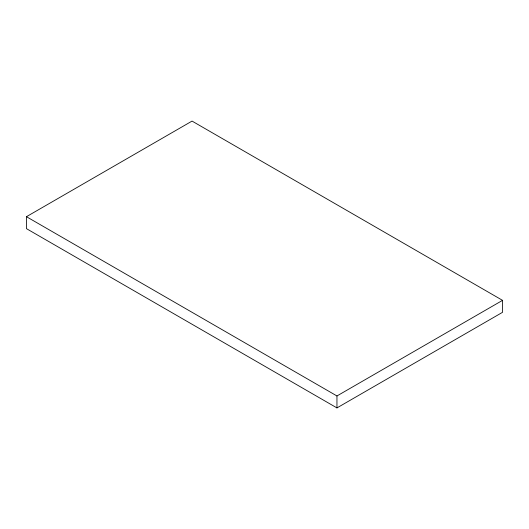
<?xml version="1.0" encoding="UTF-8"?>
<svg xmlns="http://www.w3.org/2000/svg" width="529" height="529" viewBox="0 0 529 529"><rect width="100%" height="100%" fill="white"/><g stroke="black" fill="none" stroke-linecap="round" stroke-linejoin="round"><path stroke-width="0.79" d="M26.45 216.698L192.047 121.088L502.55 300.353L502.55 312.302L336.953 407.912L26.45 228.647L26.45 216.698L336.953 395.963L502.55 300.353M336.953 395.963L336.953 407.912"/></g></svg>
